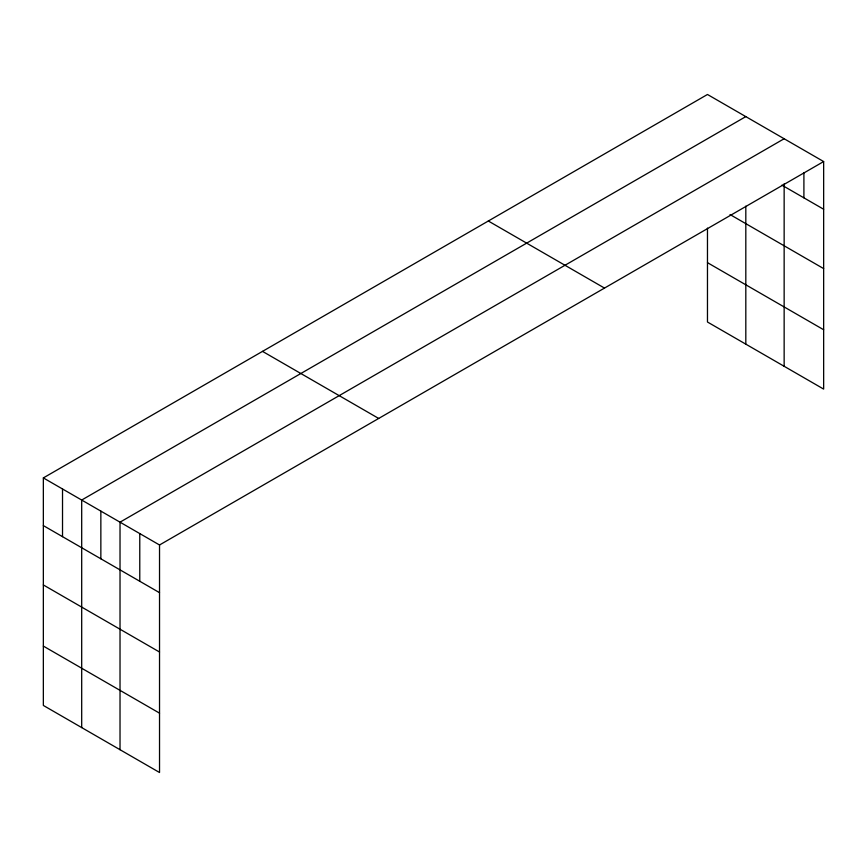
<?xml version="1.0" encoding="UTF-8"?>
<svg xmlns="http://www.w3.org/2000/svg" width="867" height="867" viewBox="0 0 867 867"><rect width="100%" height="100%" fill="white"/><g stroke="black" fill="none" stroke-linecap="round" stroke-linejoin="round"><path stroke-width="1.3" d="M43.35 477.912L159.528 544.985L159.528 772.519L43.35 705.445L43.35 477.912L707.472 94.481L823.65 161.555L823.65 389.088L707.472 322.015L707.472 228.108M745.815 116.611L81.693 500.042L81.693 727.586M784.147 138.742L120.025 522.172L120.025 749.717M159.528 544.985L823.65 161.555M781.893 185.137L823.65 209.24M730.025 214.539L823.65 268.597M707.472 262.668L823.65 329.742M488.316 221.009L604.494 288.082M262.506 351.373L378.684 418.447M43.35 525.597L159.528 592.67M43.35 584.943L159.528 652.017M43.35 646.099L159.528 713.173M803.904 172.674L803.904 197.839M784.147 183.793L784.147 366.286M745.815 206.118L745.815 344.156M139.771 533.573L139.771 581.269M100.854 511.107L100.854 558.803M62.522 488.977L62.522 536.662"/></g></svg>
